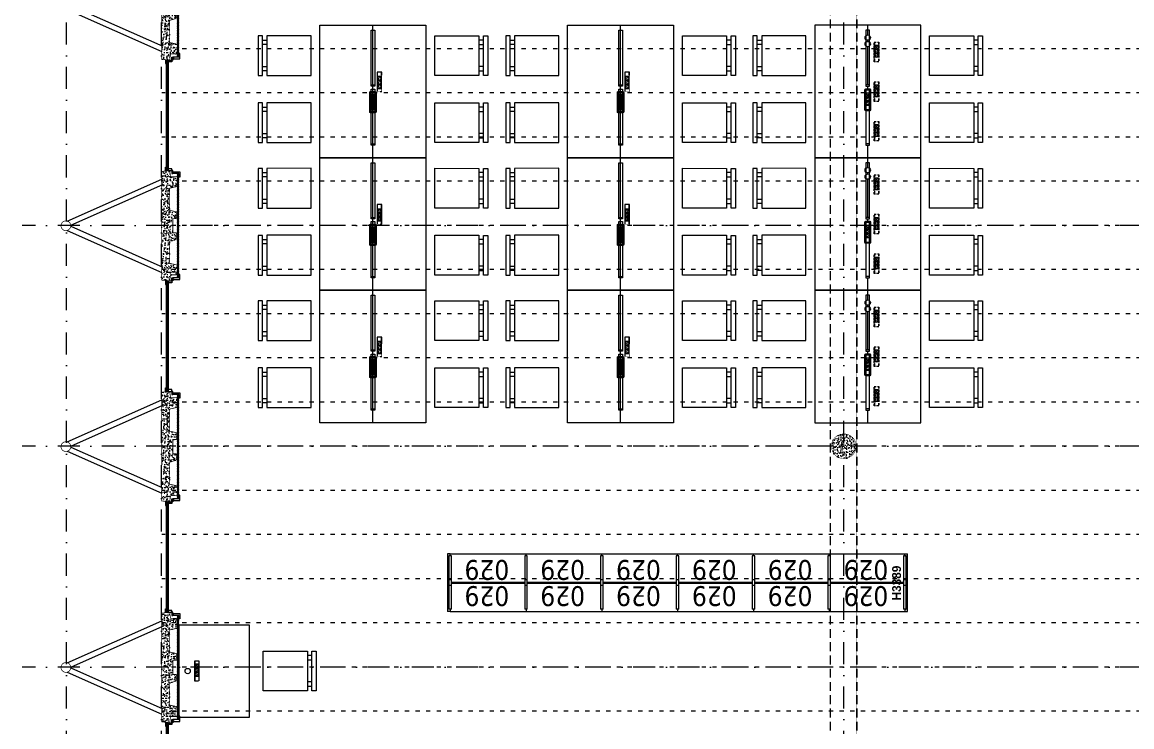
# Model space of a CAD drawing. Header units: millimetres. Extents: x 0 to 111176, y 95213 to 141729.
# Drawn here: x 55818 to 57074, y 112918 to 113716 of the extents above; entities that cross this region are included whole.
import ezdxf

# ---------------------------------------------------------------- set-up
doc = ezdxf.new("R2010")
doc.units = ezdxf.units.MM
for name, pattern in [('ACAD_ISO03W100', [30, 12, -18]), ('DISCONTINU', [0.75, 0.5, -0.25]), ('HIDDEN2', [0.1875, 0.125, -0.0625]), ('TIRETPT2', [0.5, 0.25, -0.125, 0, -0.125])]:
    doc.linetypes.add(name, pattern=pattern)
doc.layers.add('CDP', color=7, linetype='Continuous', lineweight=9, true_color=0x364259)
doc.layers.add('STR_BOLLARD', color=7, linetype='Continuous', lineweight=9, true_color=0x1c1c1c)
for name, color, linetype, lineweight in [('CFO_ECL_Lampe-tables_Silvera', 2, 'Continuous', 9), ('CFO_PC_SILVERA', 232, 'Continuous', 9), ('MEN_Ext', 115, 'Continuous', 9), ('MOB_chaises-tables_Silvera', 27, 'Continuous', 9), ('MOB_etageres_BRM', 37, 'Continuous', 9), ('MOB_texte_BRM', 184, 'Continuous', 9), ('STR_BOLLARD_Axes', 252, 'Continuous', 9), ('STR_BOLLARD_projeté', 251, 'Continuous', 9)]:
    doc.layers.add(name, color=color, linetype=linetype, lineweight=lineweight)
doc.styles.add('BOLD', font='BOLD')
doc.styles.get("Standard").update_dxf_attribs({"font": 'arial.ttf'})

# ---------------------------------------------------------------- blocks, each defined once
blk = doc.blocks.new('panneau+contreventement')
at = {"lineweight": 5}
h = blk.add_hatch(dxfattribs=at)
h.set_pattern_fill('AR-CONC', color=252, scale=0.04, angle=360, style=0)
h.set_pattern_definition([(49.99999999999994, (6.955815479159355e-08, 17.59999999470892), (7.287386759840159, -0.6375634215561317), [0.7619999999999998, -8.381999999999998]), (354.9999999999999, (6.955815479159355e-08, 17.59999999470892), (-1.409736856998765, 7.642273809561408), [0.6096, -6.7056233668]), (100.4514446999998, (0.6072803495580956, 17.54686985470835), (5.877649883614139, 7.004710076487798), [0.6476003520000001, -7.123609784]), (46.18419999999995, (6.955815479159355e-08, 19.63199999470817), (10.8431616356852, -1.681693117309098), [1.143, -12.573]), (96.63555760999995, (0.9035960695582617, 19.49185999470865), (9.49616536206013, 9.89704498390885), [0.9714009256, -10.6854243264]), (351.18415117, (6.955815479159355e-08, 19.63199999470817), (9.496165362599092, 9.897044983421296), [0.9143986827999999, -10.0583892768]), (20.99999999999999, (1.016000069557776, 19.12399999471018), (6.064575650765295, -4.090607927483512), [0.7619999999999999, -8.382]), (326, (1.016000069557776, 19.12399999471018), (2.472081133905891, 7.367518644892768), [0.6096, -6.7056]), (71.45144499999996, (1.521381373558143, 18.78311599870722), (8.53665677114865, 3.2769107554362), [0.647600352, -7.123597503999998]), (37.49999999999993, (6.955815479159355e-08, 17.59999999470892), (0.1235441300236765, 3.382201554926124), [0, -6.624319999999999, 0, -6.8072, 0, -6.731]), (7.499999999999964, (6.955815479159355e-08, 17.59999999470892), (2.672786500412234, 4.007222992724778), [0, -3.88112, 0, -6.47192, 0, -2.5654]), (327.4999999999998, (-2.265679930442275, 17.59999999470892), (5.423623806674856, -0.2291497597069439), [0, -2.54, 0, -7.9248, 0, -10.5156]), (317.4999999999999, (-3.281679930441896, 17.59999999470892), (5.925167255440723, 1.017059641333315), [0, -3.302, 0, -5.26288, 0, -7.4676])])
h.paths.add_polyline_path([(8.000000000007276, 16.62599197128293), (8.000000000007276, 12.62599197128293), (-8, 12.62599197128293), (-8, 16.62599197128293), (-15.27348650529757, 16.62599197128293), (-17.5, 9), (-42.54545454565005, 9), (-44.5, 17.59999999831052), (-55.5, 17.59999999831052), (-55.5, 10), (-62.5, 9), (-61.5, 0), (61.5, 0), (62.5, 9), (55.5, 10), (55.5, 17.59999999831052), (44.5, 17.59999999831052), (42.5, 9), (17.50000000000728, 9), (15.72651349470971, 16.62599197128293)])
at = {"layer": 'CDP'}
h = blk.add_hatch(dxfattribs=at)
h.set_pattern_fill('ANSI31', color=256, scale=5)
h.set_pattern_definition([(45, (0, 0), (-0.4419417382415922, 0.4419417382415922), [])])
h.paths.add_polyline_path([(-59, 17.59999999831052), (-59, 19.3999999983098), (58.99999999767169, 19.3999999983098), (58.99999999767169, 17.59999999831052)])
at = {"linetype": 'Continuous', "lineweight": 5, "const_width": 0.8799999952316284}
blk.add_lwpolyline([(8.000000000007276, 16.62599197128293), (8.000000000007276, 12.62599197128293), (-8, 12.62599197128293), (-8, 16.62599197128293), (-15.27348650529757, 16.62599197128293), (-17.5, 9), (-42.54545454565005, 9), (-44.5, 17.59999999831052), (-55.5, 17.59999999831052), (-55.5, 10), (-62.5, 9), (-61.5, 0), (61.5, 0), (62.5, 9), (55.5, 10), (55.5, 17.59999999831052), (44.5, 17.59999999831052), (42.5, 9), (17.50000000000728, 9), (15.72651349470971, 16.62599197128293)], close=True, dxfattribs=at)
for points in [[(-5.29915068641867, -107.0272467950708), (-52.79727948180198, 0.03446815508141299)], [(-0.5113040249361802, -103.0238181007117), (-46.75775930929467, 1.216600178464432)], [(0.5113040249361802, -103.0238181007117), (46.75775930929467, 1.216600178464432)], [(5.29915068641867, -107.0272467950708), (52.79727948180198, 0.03446815508141299)], [(52.79745963354026, 0), (46.20254036645974, 0)]]:
    blk.add_lwpolyline(points)
at = {"const_width": 0.8}
blk.add_lwpolyline([(4.886542232529791, -105.9757763550551, 128.1178204295244), (4.962955946750299, -106.1295426030811, 0.007805315424875689)], format="xyb", close=True, dxfattribs=at)
at = {"layer": 'CDP', "const_width": 0.2}
blk.add_lwpolyline([(-59, 17.59999999831052), (-59, 19.3999999983098), (58.99999999767169, 19.3999999983098), (58.99999999767169, 17.59999999831052), (-59, 17.59999999831052)], close=True, dxfattribs=at)
blk = doc.blocks.new('Fenetres Ext')
for points in [[(14.09999999846332, 3.400000005214679), (14.09999999846332, 4.400000005214679), (18.09999999846332, 4.400000005214679), (18.09999999846332, 3.400000005214679)], [(14.09999999846332, 1.400000005214679), (139.0999999735504, 1.400000005214679), (139.0999999735504, 3.400000005214679), (14.09999999846332, 3.400000005214679), (14.09999999846332, 1.400000005214679)], [(14.09999999846332, -2.599999994785321), (16.09999999846332, -2.599999994785321), (16.09999999846332, 1.400000005214679), (14.09999999846332, 1.400000005214679)], [(139.0999999735504, 3.400000005214679), (139.0999999735504, 4.400000005214679), (135.0999999735504, 4.400000005214679), (135.0999999735504, 3.400000005214679)], [(139.0999999735504, -2.599999994785321), (137.0999999735504, -2.599999994785321), (137.0999999735504, 1.400000005214679), (139.0999999735504, 1.400000005214679)], [(6.599999998463318, -10.59999999478532), (10.59999999846332, -10.59999999478532), (10.59999999846332, -3.599999994785321), (11.59999999846332, -3.599999994785321), (11.59999999846332, -4.585936534454959), (12.59999999972251, -4.585936534454959), (12.59999999846332, -11.59999999478532), (6.599999998463318, -11.59999999478532)], [(10.59999999846332, -3.599999994785321), (14.09999999846332, -3.599999994785321), (14.09999999846332, -2.599999994785321), (10.59999999846332, -2.599999994785321), (10.59999999846332, -3.599999994785321)], [(142.5999999735504, -3.599999994785321), (139.0999999735504, -3.599999994785321), (139.0999999735504, -2.599999994785321), (142.5999999735504, -2.599999994785321), (142.5999999735504, -3.599999994785321)], [(146.5999999735504, -10.59999999478532), (142.5999999735504, -10.59999999478532), (142.5999999735504, -3.599999994785321), (141.5999999735504, -3.599999994785321), (141.5999999735504, -4.585936534454959), (140.5999999722912, -4.585936534454959), (140.5999999735504, -11.59999999478532), (146.5999999735504, -11.59999999478532)]]:
    blk.add_lwpolyline(points, close=True)
blk.add_lwpolyline([(14.09999999846332, 2.400000005214679), (139.0999999735504, 2.400000005214679)])
blk = doc.blocks.new('poteau')
at = {"layer": 'STR_BOLLARD', "lineweight": 5}
h = blk.add_hatch(dxfattribs=at)
h.set_pattern_fill('AR-CONC', color=252, scale=0.04, angle=359.9999999999999, style=0)
h.set_pattern_definition([(49.99999999999999, (-34103.71972945715, -3518.988229174639), (7.287386759840159, -0.6375634215561317), [0.762, -8.382000000000001]), (355, (-34103.71972945715, -3518.988229174639), (-1.409736856998765, 7.642273809561408), [0.6096, -6.7056233668]), (100.4514446999999, (-34103.11244917716, -3519.04135931464), (5.877649883614139, 7.004710076487798), [0.6476003520000001, -7.123609784]), (46.18419999999993, (-34103.71972945715, -3516.956229174639), (10.8431616356852, -1.681693117309098), [1.143, -12.573]), (96.63555760999996, (-34102.81613345716, -3517.096369174639), (9.49616536206013, 9.89704498390885), [0.9714009256, -10.6854243264]), (351.18415117, (-34103.71972945715, -3516.956229174639), (9.496165362599092, 9.897044983421296), [0.9143986828, -10.0583892768]), (21, (-34102.70372945715, -3517.46422917464), (6.064575650765295, -4.090607927483512), [0.762, -8.382000000000001]), (326, (-34102.70372945715, -3517.46422917464), (2.472081133905891, 7.367518644892768), [0.6096, -6.7056]), (71.45144499999996, (-34102.19834815315, -3517.805113170639), (8.53665677114865, 3.2769107554362), [0.6476003520000001, -7.123597503999999]), (37.49999999999994, (-34103.71972945715, -3518.988229174639), (0.1235441300236765, 3.382201554926124), [0, -6.62432, 0, -6.807200000000001, 0, -6.731000000000001]), (7.499999999999974, (-34103.71972945715, -3518.988229174639), (2.672786500412234, 4.007222992724778), [0, -3.88112, 0, -6.47192, 0, -2.5654]), (327.4999999999999, (-34105.98540945715, -3518.988229174639), (5.423623806674856, -0.2291497597069439), [0, -2.54, 0, -7.9248, 0, -10.5156]), (317.4999999999999, (-34107.00140945715, -3518.988229174639), (5.925167255440723, 1.017059641333315), [0, -3.302, 0, -5.26288, 0, -7.4676])])
edge = h.paths.add_edge_path()
edge.add_arc((2.613544936025392e-10, 6.674660824046441e-11), 13.99999999999927, 284.7547730335563, 644.0803509681097)
edge.add_arc((2.613806948659203e-10, 6.66435795437792e-11), 13.99999999999917, 284.0803509681096, 284.7547730335563)
at = {"layer": 'STR_BOLLARD', "lineweight": 5, "const_width": 0.5}
blk.add_lwpolyline([(3.565555101478822, -13.53834616259883, 339.820519298623), (3.405953449982917, -13.57937705112045, 0.002942729891838111)], format="xyb", close=True, dxfattribs=at)
blk = doc.blocks.new('Chaise')
for points in [[(-55, 45.07200366808684), (-55, 0.07200366808683611), (-60, 0.07200366808683611), (-60, 45.07200366808684)], [(-55, 34.80737518194655), (-50, 34.80737518194655), (-50, 39.80737518194655), (-55, 39.80737518194655)], [(-50, 0.02530024529551156), (-50, 45.02530024529551), (0, 45.02530024529551), (0, 0)], [(-55, 4.807375181946554), (-50, 4.807375181946554), (-50, 9.807375181946554), (-55, 9.807375181946554)]]:
    blk.add_lwpolyline(points, close=True)
blk = doc.blocks.new('ELTI parement DF')
for p, q in [((-0.01500000000000057, 0.3019999999999996), (-0.01500000000000057, 0.3260000000000005)), ((-0.01500000000000057, 0.3260000000000005), (0.01500000000000057, 0.3260000000000005)), ((-0.01500000000000057, 0.3019999999999996), (0, 0.3019999999999996)), ((0, -0.3019999999999996), (0, 0.3019999999999996)), ((0.01500000000000057, -0.3260000000000005), (0.01500000000000057, 0.3260000000000005)), ((-0.01500000000000057, -0.3019999999999996), (-0.01500000000000057, -0.3260000000000005)), ((-0.01500000000000057, -0.3019999999999996), (0, -0.3019999999999996)), ((-0.01500000000000057, -0.3260000000000005), (0.01500000000000057, -0.3260000000000005))]:
    blk.add_line(p, q)
blk = doc.blocks.new('*U76')
for p, q in [((0, 0.6269999999999989), (0, 0.6499999999999986)), ((0.8577000000000012, 0.6499999999999986), (0, 0.6499999999999986)), ((0.8577000000000012, 0.6269999999999989), (0.8577000000000012, 0.6499999999999986)), ((1.715400000000001, 0.6499999999999986), (0.8577, 0.6499999999999986)), ((0.8577, 0.6269999999999989), (0.8577, 0.6499999999999986)), ((1.715400000000001, 0.6269999999999989), (1.715400000000001, 0.6499999999999986)), ((2.573100000000001, 0.6499999999999986), (1.7154, 0.6499999999999986)), ((1.7154, 0.6269999999999989), (1.7154, 0.6499999999999986)), ((2.573100000000001, 0.6269999999999989), (2.573100000000001, 0.6499999999999986)), ((3.430800000000001, 0.6499999999999986), (2.5731, 0.6499999999999986)), ((2.5731, 0.6269999999999989), (2.5731, 0.6499999999999986)), ((3.430800000000001, 0.6269999999999989), (3.430800000000001, 0.6499999999999986)), ((4.288500000000001, 0.6499999999999986), (3.4308, 0.6499999999999986)), ((3.4308, 0.6269999999999989), (3.4308, 0.6499999999999986)), ((4.288500000000001, 0.6269999999999989), (4.288500000000001, 0.6499999999999986)), ((5.146200000000001, 0.6499999999999986), (4.2885, 0.6499999999999986)), ((4.2885, 0.6269999999999989), (4.2885, 0.6499999999999986)), ((5.146200000000001, 0.6269999999999989), (5.146200000000001, 0.6499999999999986)), ((-0.01500000000000057, 0.6269999999999989), (-0.01500000000000057, 0.02299999999999969)), ((-0.01500000000000057, 0.6269999999999989), (0.01500000000000057, 0.6269999999999989)), ((0.01500000000000057, 0.02299999999999969), (0.01500000000000057, 0.6269999999999989)), ((0.8427000000000007, 0.6269999999999989), (0.8427000000000007, 0.02299999999999969)), ((0.8427000000000007, 0.6269999999999989), (0.8727000000000018, 0.6269999999999989)), ((0.8426999999999994, 0.6269999999999989), (0.8727000000000006, 0.6269999999999989)), ((0.8426999999999994, 0.6269999999999989), (0.8426999999999994, 0.02299999999999969)), ((0.8727000000000018, 0.02299999999999969), (0.8727000000000018, 0.6269999999999989)), ((0.8727000000000006, 0.02299999999999969), (0.8727000000000006, 0.6269999999999989)), ((1.700400000000001, 0.6269999999999989), (1.730400000000002, 0.6269999999999989)), ((1.700400000000001, 0.6269999999999989), (1.700400000000001, 0.02299999999999969)), ((1.700399999999999, 0.6269999999999989), (1.730400000000001, 0.6269999999999989)), ((1.700399999999999, 0.6269999999999989), (1.700399999999999, 0.02299999999999969)), ((1.730400000000002, 0.02299999999999969), (1.730400000000002, 0.6269999999999989)), ((1.730400000000001, 0.02299999999999969), (1.730400000000001, 0.6269999999999989)), ((2.5581, 0.6269999999999989), (2.588100000000002, 0.6269999999999989)), ((2.5581, 0.6269999999999989), (2.5581, 0.02299999999999969)), ((2.5581, 0.6269999999999989), (2.588100000000001, 0.6269999999999989)), ((2.5581, 0.6269999999999989), (2.5581, 0.02299999999999969)), ((2.588100000000002, 0.02299999999999969), (2.588100000000002, 0.6269999999999989)), ((2.588100000000001, 0.02299999999999969), (2.588100000000001, 0.6269999999999989)), ((3.415800000000001, 0.6269999999999989), (3.445800000000002, 0.6269999999999989)), ((3.415800000000001, 0.6269999999999989), (3.415800000000001, 0.02299999999999969)), ((3.4158, 0.6269999999999989), (3.445800000000001, 0.6269999999999989)), ((3.4158, 0.6269999999999989), (3.4158, 0.02299999999999969)), ((3.445800000000002, 0.02299999999999969), (3.445800000000002, 0.6269999999999989)), ((3.445800000000001, 0.02299999999999969), (3.445800000000001, 0.6269999999999989)), ((4.2735, 0.6269999999999989), (4.303500000000001, 0.6269999999999989)), ((4.2735, 0.6269999999999989), (4.2735, 0.02299999999999969)), ((4.273499999999999, 0.6269999999999989), (4.303500000000001, 0.6269999999999989)), ((4.273499999999999, 0.6269999999999989), (4.273499999999999, 0.02299999999999969)), ((4.303500000000001, 0.02299999999999969), (4.303500000000001, 0.6269999999999989)), ((4.303500000000001, 0.02299999999999969), (4.303500000000001, 0.6269999999999989)), ((5.131200000000001, 0.6269999999999989), (5.161200000000002, 0.6269999999999989)), ((5.131200000000001, 0.6269999999999989), (5.131200000000001, 0.02299999999999969)), ((5.161200000000002, 0.02299999999999969), (5.161200000000002, 0.6269999999999989)), ((0.01500000000000057, 0.3550000000000004), (-0.01500000000000057, 0.3550000000000004)), ((-0.01500000000000057, 0.2950000000000017), (0.01500000000000057, 0.2950000000000017)), ((0.8427000000000007, 0.3299999999999983), (0.01500000000000412, 0.3300000000000018)), ((0.8427000000000007, 0.3200000000000003), (0.01500000000000412, 0.3200000000000038)), ((0.8727000000000018, 0.3550000000000004), (0.8427000000000007, 0.3550000000000004)), ((0.8727000000000006, 0.3550000000000004), (0.8426999999999994, 0.3550000000000004)), ((0.8427000000000007, 0.2950000000000017), (0.8727000000000018, 0.2950000000000017)), ((0.8426999999999994, 0.2950000000000017), (0.8727000000000006, 0.2950000000000017)), ((1.700400000000001, 0.3299999999999983), (0.8727000000000041, 0.3300000000000018)), ((1.700400000000001, 0.3200000000000003), (0.8727000000000041, 0.3200000000000038)), ((1.730400000000002, 0.3550000000000004), (1.700400000000001, 0.3550000000000004)), ((1.730400000000001, 0.3550000000000004), (1.700399999999999, 0.3550000000000004)), ((1.700400000000001, 0.2950000000000017), (1.730400000000002, 0.2950000000000017)), ((1.700399999999999, 0.2950000000000017), (1.730400000000001, 0.2950000000000017)), ((2.5581, 0.3299999999999983), (1.730400000000004, 0.3300000000000018)), ((2.5581, 0.3200000000000003), (1.730400000000004, 0.3200000000000038)), ((2.588100000000002, 0.3550000000000004), (2.5581, 0.3550000000000004)), ((2.588100000000001, 0.3550000000000004), (2.5581, 0.3550000000000004)), ((2.5581, 0.2950000000000017), (2.588100000000002, 0.2950000000000017)), ((2.5581, 0.2950000000000017), (2.588100000000001, 0.2950000000000017)), ((3.415800000000001, 0.3299999999999983), (2.588100000000004, 0.3300000000000018)), ((3.415800000000001, 0.3200000000000003), (2.588100000000004, 0.3200000000000038)), ((3.445800000000002, 0.3550000000000004), (3.415800000000001, 0.3550000000000004)), ((3.445800000000001, 0.3550000000000004), (3.4158, 0.3550000000000004)), ((3.415800000000001, 0.2950000000000017), (3.445800000000002, 0.2950000000000017)), ((3.4158, 0.2950000000000017), (3.445800000000001, 0.2950000000000017)), ((4.2735, 0.3299999999999983), (3.445800000000004, 0.3300000000000018)), ((4.2735, 0.3200000000000003), (3.445800000000004, 0.3200000000000038)), ((4.303500000000001, 0.3550000000000004), (4.2735, 0.3550000000000004)), ((4.303500000000001, 0.3550000000000004), (4.273499999999999, 0.3550000000000004)), ((4.2735, 0.2950000000000017), (4.303500000000001, 0.2950000000000017)), ((4.273499999999999, 0.2950000000000017), (4.303500000000001, 0.2950000000000017)), ((5.131200000000001, 0.3299999999999983), (4.303500000000004, 0.3300000000000018)), ((5.131200000000001, 0.3200000000000003), (4.303500000000004, 0.3200000000000038)), ((5.161200000000002, 0.3550000000000004), (5.131200000000001, 0.3550000000000004)), ((5.131200000000001, 0.2950000000000017), (5.161200000000002, 0.2950000000000017)), ((-0.01500000000000057, 0.02299999999999969), (0.01500000000000057, 0.02299999999999969)), ((0, 0.02299999999999969), (0, 0)), ((0.8577000000000012, 0), (0, 0)), ((0.8427000000000007, 0.02299999999999969), (0.8727000000000018, 0.02299999999999969)), ((0.8426999999999994, 0.02299999999999969), (0.8727000000000006, 0.02299999999999969)), ((0.8577000000000012, 0.02299999999999969), (0.8577000000000012, 0)), ((0.8577, 0.02299999999999969), (0.8577, 0)), ((1.715400000000001, 0), (0.8577, 0)), ((1.700400000000001, 0.02299999999999969), (1.730400000000002, 0.02299999999999969)), ((1.700399999999999, 0.02299999999999969), (1.730400000000001, 0.02299999999999969)), ((1.715400000000001, 0.02299999999999969), (1.715400000000001, 0)), ((1.7154, 0.02299999999999969), (1.7154, 0)), ((2.573100000000001, 0), (1.7154, 0)), ((2.5581, 0.02299999999999969), (2.588100000000002, 0.02299999999999969)), ((2.5581, 0.02299999999999969), (2.588100000000001, 0.02299999999999969)), ((2.573100000000001, 0.02299999999999969), (2.573100000000001, 0)), ((2.5731, 0.02299999999999969), (2.5731, 0)), ((3.430800000000001, 0), (2.5731, 0)), ((3.415800000000001, 0.02299999999999969), (3.445800000000002, 0.02299999999999969)), ((3.4158, 0.02299999999999969), (3.445800000000001, 0.02299999999999969)), ((3.430800000000001, 0.02299999999999969), (3.430800000000001, 0)), ((3.4308, 0.02299999999999969), (3.4308, 0)), ((4.288500000000001, 0), (3.4308, 0)), ((4.2735, 0.02299999999999969), (4.303500000000001, 0.02299999999999969)), ((4.273499999999999, 0.02299999999999969), (4.303500000000001, 0.02299999999999969)), ((4.288500000000001, 0.02299999999999969), (4.288500000000001, 0)), ((4.2885, 0.02299999999999969), (4.2885, 0)), ((5.146200000000001, 0), (4.2885, 0)), ((5.131200000000001, 0.02299999999999969), (5.161200000000002, 0.02299999999999969)), ((5.146200000000001, 0.02299999999999969), (5.146200000000001, 0))]:
    blk.add_line(p, q)
at = {"color": 255, "lineweight": 5}
for p, q in [((0.4708500000000005, 0.4729999999999972), (0.3868500000000009, 0.4730000000000008)), ((1.328550000000001, 0.4729999999999972), (1.244550000000001, 0.4730000000000008)), ((2.186250000000001, 0.4729999999999972), (2.102250000000001, 0.4730000000000008)), ((3.043950000000001, 0.4729999999999972), (2.959950000000001, 0.4730000000000008)), ((3.901650000000001, 0.4729999999999972), (3.817650000000001, 0.4730000000000008)), ((4.75935, 0.4729999999999972), (4.675350000000001, 0.4730000000000008)), ((0.4708500000000005, 0.1770000000000014), (0.3868500000000009, 0.1769999999999978)), ((1.328550000000001, 0.1770000000000014), (1.244550000000001, 0.1769999999999978)), ((2.186250000000001, 0.1770000000000014), (2.102250000000001, 0.1769999999999978)), ((3.043950000000001, 0.1770000000000014), (2.959950000000001, 0.1769999999999978)), ((3.901650000000001, 0.1770000000000014), (3.817650000000001, 0.1769999999999978)), ((4.75935, 0.1770000000000014), (4.675350000000001, 0.1769999999999978))]:
    blk.add_line(p, q, dxfattribs=at)
at = {"rotation": 180}
blk.add_blockref('ELTI parement DF', (-0.01500000000000057, 0.3249999999999993), dxfattribs=at)
blk.add_blockref('ELTI parement DF', (5.161200000000002, 0.3249999999999993))
blk = doc.blocks.new('*U163')
at = {"color": 252, "linetype": 'ByBlock', "lineweight": -2}
note = blk.add_mtext_dynamic_manual_height_columns('{\\fTahoma|b0|i0|c0|p34;029\\P}', width=0.484500145644688, gutter_width=12.5, heights=[0.2886241178930504, 0], dxfattribs=dict(at, insert=(-0.2405922367439448, 0.1171246317955816), char_height=0.225, attachment_point=1))
for column, words in zip(note.columns.linked_columns, ['{\\fTahoma|b0|i0|c0|p34;\\P}']):
    column.text = words
blk = doc.blocks.new('BRM_6-etageres+')
at = {"xscale": 100, "yscale": 100, "zscale": 100, "rotation": 90}
blk.add_blockref('*U76', (34134.25356608925, 3947.799242173197), dxfattribs=at)
at = {"color": 252, "xscale": 100, "yscale": 100, "zscale": 100, "rotation": 90.00000000000233}
for p in [(34086.9535660885, 4419.684242173206), (34116.55356608859, 4419.684242173206), (34086.9535660885, 4333.88424217316), (34116.55356608859, 4333.88424217316), (34086.9535660885, 4248.084242173113), (34116.55356608859, 4248.084242173113), (34086.9535660885, 4162.284242173183), (34116.55356608859, 4162.284242173183), (34086.9535660885, 4076.484242173136), (34116.55356608859, 4076.484242173136), (34086.9535660885, 3990.684242173206), (34116.55356608859, 3990.684242173206)]:
    blk.add_blockref('*U163', p, dxfattribs=at)
blk = doc.blocks.new('bachmann 3 pc_bis')
at = {"linetype": 'DISCONTINU', "ltscale": 5}
blk.add_line((5.820766091346741e-11, 22.50000000000728), (-220.9999999999418, 22.50000000000728), dxfattribs=at)
at = {"linetype": 'Continuous', "ltscale": 5}
blk.add_line((5.820766091346741e-11, -22.49999999999272), (-220.9999999999418, -22.49999999999272), dxfattribs=at)
at = {"linetype": 'DISCONTINU', "ltscale": 5}
blk.add_lwpolyline([(-220.9999999999418, -26.49999999999272), (5.820766091346741e-11, -26.49999999999272), (5.820766091346741e-11, 26.5), (-220.9999999999418, 26.5)], close=True, dxfattribs=at)
at = {"linetype": 'Continuous', "ltscale": 5}
for points in [[(-170.0056103672832, -22.49999999999272), (-125.0056103672832, -22.49999999999272), (-125.0056103672832, 22.50000000000728), (-170.0056103672832, 22.50000000000728)], [(-125.0056103672832, -22.49999999999272), (-80.00561036728323, -22.49999999999272), (-80.00561036728323, 22.50000000000728), (-125.0056103672832, 22.50000000000728)], [(-80.00561036728323, -22.49999999999272), (-35.00561036728323, -22.49999999999272), (-35.00561036728323, 22.50000000000728), (-80.00561036728323, 22.50000000000728)]]:
    blk.add_lwpolyline(points, close=True, dxfattribs=at)
for centre, radius in [((-147.5056103672832, 7.275957614183426e-12), 20.67260671219405), ((-156.5752843512455, 8.781105417539948), 1.957086742030252), ((-138.4359363834374, 8.781105417539948), 1.957086742030252), ((-102.5056103672832, 7.275957614183426e-12), 20.67260671219405), ((-111.5752843512455, 8.781105417539948), 1.957086742030252), ((-93.43593638343737, 8.781105417539948), 1.957086742030252), ((-57.50561036728323, 7.275957614183426e-12), 20.67260671219405), ((-66.5752843512455, 8.781105417539948), 1.957086742030252), ((-48.43593638343737, 8.781105417539948), 1.957086742030252), ((-147.5056103672832, -8.887954373072716), 1.957086742030252), ((-102.5056103672832, -8.887954373072716), 1.957086742030252), ((-57.50561036728323, -8.887954373072716), 1.957086742030252)]:
    blk.add_circle(centre, radius, dxfattribs=at)
blk = doc.blocks.new('Table_80x104_1')
at = {"layer": 'MOB_chaises-tables_Silvera'}
blk.add_lwpolyline([(-52, -80), (52, -80), (52, 0), (-52, 0)], close=True, dxfattribs=at)
blk.add_circle((0, -10), 3, dxfattribs=at)
at = {"layer": 'CFO_PC_SILVERA', "xscale": 0.1, "yscale": 0.1, "zscale": 0.1}
blk.add_blockref('bachmann 3 pc_bis', (11.1579167721502, -20.33629619352814), dxfattribs=at)
blk = doc.blocks.new('Bachmann_4pc')
for p, q in [((-5457.863534077445, -12904.34051834786), (-5678.863534077445, -12904.34051834786)), ((-5457.863534077445, -12949.34051834786), (-5678.863534077445, -12949.34051834786))]:
    blk.add_line(p, q)
blk.add_lwpolyline([(-5678.863534077445, -12963.34051834786), (-5457.863534077445, -12963.34051834786, 0.414213562373095), (-5447.863534077445, -12953.34051834786), (-5447.863534077445, -12900.34051834786, 0.414213562373095), (-5457.863534077445, -12890.34051834786), (-5678.863534077445, -12890.34051834786, 0.414213562373095), (-5688.863534077445, -12900.34051834786), (-5688.863534077445, -12953.34051834786, 0.414213562373095)], format="xyb", close=True)
for points in [[(-5678.863534077445, -12953.34051834786), (-5457.863534077445, -12953.34051834786), (-5457.863534077445, -12900.34051834786), (-5678.863534077445, -12900.34051834786)], [(-5658.363534077445, -12949.34051834786), (-5613.363534077445, -12949.34051834786), (-5613.363534077445, -12904.34051834786), (-5658.363534077445, -12904.34051834786)], [(-5613.363534077445, -12949.34051834786), (-5568.363534077445, -12949.34051834786), (-5568.363534077445, -12904.34051834786), (-5613.363534077445, -12904.34051834786)], [(-5568.363534077445, -12949.34051834786), (-5523.363534077445, -12949.34051834786), (-5523.363534077445, -12904.34051834786), (-5568.363534077445, -12904.34051834786)], [(-5523.363534077445, -12949.34051834786), (-5478.363534077445, -12949.34051834786), (-5478.363534077445, -12904.34051834786), (-5523.363534077445, -12904.34051834786)]]:
    blk.add_lwpolyline(points, close=True)
for centre, radius in [((-5635.863534077445, -12926.84051834786), 20.67260671219405), ((-5644.933208061349, -12918.05941293032), 1.957086742030251), ((-5635.863534077445, -12935.72847272094), 1.957086742030251), ((-5626.793860093541, -12918.05941293032), 1.957086742030251), ((-5590.863534077445, -12926.84051834786), 20.67260671219405), ((-5599.933208061349, -12918.05941293032), 1.957086742030251), ((-5590.863534077445, -12935.72847272094), 1.957086742030251), ((-5581.793860093541, -12918.05941293032), 1.957086742030251), ((-5545.863534077445, -12926.84051834786), 20.67260671219405), ((-5554.933208061349, -12918.05941293032), 1.957086742030251), ((-5545.863534077445, -12935.72847272094), 1.957086742030251), ((-5536.793860093541, -12918.05941293032), 1.957086742030251), ((-5500.863534077445, -12926.84051834786), 20.67260671219405), ((-5509.933208061349, -12918.05941293032), 1.957086742030251), ((-5500.863534077445, -12935.72847272094), 1.957086742030251), ((-5491.793860093541, -12918.05941293032), 1.957086742030251)]:
    blk.add_circle(centre, radius)
blk = doc.blocks.new('table_120x150_1')
at = {"layer": 'CFO_ECL_Lampe-tables_Silvera'}
for points in [[(14.2599989724622, 2.100000000000364), (14.2599989724622, -2.100000000000364), (15.7599989724622, -2.100000000000364), (15.7599989724622, 2.100000000000364)], [(14.2599989724622, -2), (77.7599989724622, -2), (77.7599989724622, 2), (14.2599989724622, 2)], [(80.95999897245929, 2.100000000000364), (80.95999897245929, -2.100000000000364), (82.45999897245929, -2.100000000000364), (82.45999897245929, 2.100000000000364)], [(80.95999897245929, -2), (144.4599989724593, -2), (144.4599989724593, 2), (80.95999897245929, 2)]]:
    blk.add_lwpolyline(points, close=True, dxfattribs=at)
at = {"layer": 'MOB_chaises-tables_Silvera'}
blk.add_line((0, 0), (150, 0), dxfattribs=at)
blk.add_lwpolyline([(0, -60), (150, -60), (150, 60), (0, 60)], close=True, dxfattribs=at)
at = {"layer": 'CFO_PC_SILVERA', "yscale": 0.1, "zscale": 0.1}
for name, p, xscale in [('Bachmann_4pc', (619.7863534077405, 1292.684051834786), 0.1), ('bachmann 3 pc_bis', (75.00000000000364, 7.264599134810851), -0.1)]:
    blk.add_blockref(name, p, dxfattribs=dict(at, xscale=xscale))
blk = doc.blocks.new('bachmann 2pc')
for p, q in [((0, 26.5), (0, -26.5)), ((231, 36.5), (10, 36.5)), ((231, 26.5), (10, 26.5)), ((10, 26.5), (10, -26.5)), ((231, 22.5), (10, 22.5)), ((150.9943896326022, 22.5), (105.9943896326022, 22.5)), ((105.9943896326022, 22.5), (105.9943896326022, -22.5)), ((150.9943896326022, -22.5), (150.9943896326022, 22.5)), ((195.9943896326022, 22.5), (150.9943896326022, 22.5)), ((150.9943896326022, 22.5), (150.9943896326022, -22.5)), ((150.9943896326022, 22.5), (195.9943896326022, -22.5)), ((195.9943896326022, 22.5), (150.9943896326022, -22.5)), ((195.9943896326022, -22.5), (195.9943896326022, 22.5)), ((231, -26.5), (231, 26.5)), ((241, -26.5), (241, 26.5)), ((231, -22.5), (10, -22.5)), ((10, -26.5), (231, -26.5)), ((10, -36.5), (231, -36.5)), ((105.9943896326022, -22.5), (150.9943896326022, -22.5)), ((150.9943896326022, -22.5), (195.9943896326022, -22.5))]:
    blk.add_line(p, q)
blk.add_lwpolyline([(60.99438963260218, -22.5), (105.9943896326022, -22.5), (105.9943896326022, 22.5), (60.99438963260218, 22.5)], close=True)
for centre, radius in [((83.49438963260218, 0), 20.67260671219405), ((74.42471564869811, 8.781105417539948), 1.957086742030251), ((92.56406361650625, 8.781105417539948), 1.957086742030251), ((128.4943896326022, 0), 20.67260671219405), ((119.4247156486981, 8.781105417539948), 1.957086742030251), ((137.5640636165062, 8.781105417539948), 1.957086742030251), ((83.49438963260218, -8.887954373072716), 1.957086742030251), ((128.4943896326022, -8.887954373072716), 1.957086742030251)]:
    blk.add_circle(centre, radius)
for centre, start, end in [((10, 26.5), 90, 180), ((231, 26.5), 0, 90), ((10, -26.5), 180, 270), ((231, -26.5), 270, 0)]:
    blk.add_arc(centre, 10, start, end)
blk = doc.blocks.new('Bachmann 2pc_goulotte')
at = {"linetype": 'DISCONTINU', "ltscale": 5}
for p, q in [((22.09999999999854, 5.299999999999272), (0, 5.299999999999272)), ((0, 5.299999999999272), (0, 0)), ((22.09999999999854, 4.899999999999636), (0, 4.899999999999636)), ((22.09999999999854, 0.3999999999996362), (0, 0.3999999999996362)), ((0, 0), (22.09999999999854, 0)), ((22.09999999999854, 0), (22.09999999999854, 5.299999999999272))]:
    blk.add_line(p, q, dxfattribs=at)
for p, q in [((14.09943896326149, 4.899999999999636), (9.599438963261491, 4.899999999999636)), ((9.599438963261491, 4.899999999999636), (9.599438963261491, 0.3999999999996362)), ((9.599438963261491, 0.3999999999996362), (14.09943896326149, 0.3999999999996362)), ((14.09943896326149, 0.3999999999996362), (14.09943896326149, 4.899999999999636)), ((18.59943896326149, 4.899999999999636), (14.09943896326149, 4.899999999999636)), ((14.09943896326149, 4.899999999999636), (14.09943896326149, 0.3999999999996362)), ((14.09943896326149, 4.899999999999636), (18.59943896326149, 0.3999999999996362)), ((18.59943896326149, 4.899999999999636), (14.09943896326149, 0.3999999999996362)), ((14.09943896326149, 0.3999999999996362), (18.59943896326149, 0.3999999999996362)), ((18.59943896326149, 0.3999999999996362), (18.59943896326149, 4.899999999999636))]:
    blk.add_line(p, q)
blk.add_lwpolyline([(5.099438963261491, 0.3999999999996362), (9.599438963261491, 0.3999999999996362), (9.599438963261491, 4.899999999999636), (5.099438963261491, 4.899999999999636)], close=True)
for centre, radius in [((7.349438963261491, 2.649999999999636), 2.067260671219405), ((6.442471564871084, 3.528110541753449), 0.1957086742030252), ((7.349438963261491, 1.761204562692001), 0.1957086742030252), ((8.256406361651898, 3.528110541753449), 0.1957086742030252), ((11.84943896326149, 2.649999999999636), 2.067260671219405), ((10.94247156487108, 3.528110541753449), 0.1957086742030252), ((11.84943896326149, 1.761204562692001), 0.1957086742030252), ((12.7564063616519, 3.528110541753449), 0.1957086742030252)]:
    blk.add_circle(centre, radius)
blk = doc.blocks.new('table_120x150_2')
blk.add_line((37071.47786474264, 5913.324437482308), (37072.77786474264, 5913.324437482308))
at = {"layer": 'CFO_ECL_Lampe-tables_Silvera'}
for points in [[(36953.97786474264, 5915.424437482308), (36953.97786474264, 5911.224437482309), (36955.47786474264, 5911.224437482309), (36955.47786474264, 5915.424437482308)], [(36953.97786474264, 5911.324437482308), (37017.47786474264, 5911.324437482308), (37017.47786474264, 5915.324437482308), (36953.97786474264, 5915.324437482308)], [(37020.67786474264, 5915.424437482308), (37020.67786474264, 5911.224437482309), (37022.17786474264, 5911.224437482309), (37022.17786474264, 5915.424437482308)], [(37020.67786474264, 5911.324437482308), (37084.17786474264, 5911.324437482308), (37084.17786474264, 5915.324437482308), (37020.67786474264, 5915.324437482308)]]:
    blk.add_lwpolyline(points, close=True, dxfattribs=at)
at = {"layer": 'MOB_chaises-tables_Silvera'}
for p, q in [((36939.71786577017, 5913.324437482308), (36953.97786474264, 5913.324437482308)), ((37017.47786474264, 5913.324437482308), (37020.67786474264, 5913.324437482308)), ((37022.17786474264, 5913.324437482308), (37065.47786474264, 5913.324437482308)), ((37078.77786474264, 5913.324437482308), (37089.71786577017, 5913.324437482308))]:
    blk.add_line(p, q, dxfattribs=at)
blk.add_lwpolyline([(36939.71786577017, 5853.324437482308), (37089.71786577017, 5853.324437482308), (37089.71786577017, 5973.324437482308), (36939.71786577017, 5973.324437482308)], close=True, dxfattribs=at)
for centre in [(37068.47786474264, 5913.324437482308), (37075.77786474264, 5913.324437482308)]:
    blk.add_circle(centre, 3, dxfattribs=at)
at = {"layer": 'CFO_PC_SILVERA', "xscale": 0.1, "yscale": 0.1, "zscale": 0.1}
blk.add_blockref('bachmann 2pc', (36993.37786474264, 5913.324437482308), dxfattribs=at)
at = {"layer": 'CFO_PC_SILVERA', "ltscale": 5, "xscale": -1, "rotation": 180}
for p in [(36958.80886113213, 5906.202958431574), (37003.65685285407, 5906.202958431574), (37048.504844576, 5906.202958431574)]:
    blk.add_blockref('Bachmann 2pc_goulotte', p, dxfattribs=at)

msp = doc.modelspace()

# ---------------------------------------------------------------- linework, layer by layer
at = {"layer": 'STR_BOLLARD', "linetype": 'HIDDEN2', "ltscale": 80}
for points in [[(56732.54203476239, 109988.8081859174), (56732.81097498891, 117206.8892589521)], [(56762.54203478469, 109988.8081859174), (56762.78158661829, 117206.8761398721)]]:
    msp.add_lwpolyline(points, dxfattribs=at)
at = {"layer": 'STR_BOLLARD_Axes', "linetype": 'TIRETPT2', "ltscale": 100}
for points in [[(55867.70692395439, 109131.2604451713), (55867.86275990634, 117376.152628442)], [(55975.70692395438, 109131.2603980209), (55975.3294072819, 117376.150967291)], [(56747.70692395439, 109131.2603950503), (56747.70692395438, 117376.150967291)], [(58237.65771538685, 113485.7000216457), (55817.78584297444, 113485.7498069113)], [(58237.65257200858, 113235.7000217515), (55817.78069959617, 113235.7498070171)], [(58237.64742863032, 112985.7000218573), (55817.77555621791, 112985.7498071229)]]:
    msp.add_lwpolyline(points, dxfattribs=at)
at = {"layer": 'STR_BOLLARD_projeté', "linetype": 'ACAD_ISO03W100', "ltscale": 3, "const_width": 0.1}
for points in [[(56731.66874706872, 117196.0566702567), (56731.66874706872, 111984.8081893104)], [(56761.66874706872, 117196.3081890345), (56761.66874706872, 111984.8081893067)]]:
    msp.add_lwpolyline(points, dxfattribs=at)
at = {"layer": 'STR_BOLLARD_projeté', "color": 252, "linetype": 'ACAD_ISO03W100', "lineweight": 5, "ltscale": 0.4}
for points in [[(58019.71048260501, 113685.7081886865), (55993.81409534726, 113685.7081886865)], [(58019.71048260501, 113635.7081886127), (55975.70886866737, 113635.7081965908)], [(58019.71048260501, 113585.7081886127), (55975.70886866737, 113585.7081965908)], [(58019.71048260501, 113535.7081886865), (55993.81409534726, 113535.7081886865)], [(58019.71048260501, 113485.7081886865), (55975.70882500958, 113485.7081886865)], [(58019.71048260501, 113435.7081886865), (55975.7088031807, 113435.7081886865)], [(58019.71048260501, 113385.7081886865), (55975.70878135181, 113385.7081886865)], [(58019.71048260501, 113335.7081886865), (55975.70875952292, 113335.7081886865)], [(58019.71048260501, 113285.7081886865), (55975.70873769403, 113285.7081886865)], [(58019.71048260501, 113235.7081886865), (55975.70871586514, 113235.7081886865)], [(58019.71048260501, 113185.7081886865), (55975.70869403625, 113185.7081886865)], [(58019.71048260501, 113135.7081886865), (55975.70867220736, 113135.7081886865)], [(58019.71048260501, 113085.7081886865), (55975.70865037847, 113085.7081886865)], [(58019.71048260501, 113035.7081886865), (55975.70862854958, 113035.7081886865)], [(58019.71048260501, 112985.7081886865), (55975.70860672069, 112985.7081886865)], [(58019.71048260501, 112935.7081886865), (55975.7085848918, 112935.7081886865)]]:
    msp.add_lwpolyline(points, dxfattribs=at)

# ---------------------------------------------------------------- block references
at = {"layer": 'CDP', "ltscale": 5, "xscale": -1, "rotation": 270}
for p in [(56214.76091408863, 113562.2171939441), (56495.08496989619, 113562.2171939441), (56214.76091408863, 113412.2171939441), (56495.08496989619, 113412.2171939441), (56214.76091408863, 113262.2171939441), (56495.08496989619, 113262.2171939441)]:
    msp.add_blockref('table_120x150_1', p, dxfattribs=at)
at = {"layer": 'CDP', "ltscale": 5, "rotation": 90}
for name, p in [('table_120x150_2', (62688.12776763368, 76622.49932817396)), ('table_120x150_2', (62688.12776763368, 76472.49932817396)), ('table_120x150_2', (62688.12776763368, 76322.49932817396)), ('Table_80x104_1', (55995.07530757685, 112981.2002725339))]:
    msp.add_blockref(name, p, dxfattribs=at)
at = {"layer": 'MEN_Ext', "xscale": -1, "rotation": 90}
for p in [(55984.51016143012, 113686.9081888761), (55984.51016143152, 113436.908188901), (55984.51016143059, 113186.9081889282), (55984.51016142267, 112936.9081889456)]:
    msp.add_blockref('Fenetres Ext', p, dxfattribs=at)
at = {"layer": 'MOB_chaises-tables_Silvera', "lineweight": 5, "xscale": -1, "rotation": 180}
for p in [(56144.76091408863, 113700.3242957543), (56425.08496989619, 113700.3242957543), (56704.80333015137, 113700.3242957543), (56144.76091408863, 113624.5424941894), (56425.08496989619, 113624.5424941894), (56704.80333015137, 113624.5424941894), (56144.76091408863, 113550.3242957543), (56425.08496989619, 113550.3242957543), (56704.80333015137, 113550.3242957543), (56144.76091408863, 113474.5424941894), (56425.08496989619, 113474.5424941894), (56704.80333015137, 113474.5424941894), (56144.76091408863, 113400.3242957543), (56425.08496989619, 113400.3242957543), (56704.80333015137, 113400.3242957543), (56144.76091408863, 113324.5424941894), (56425.08496989619, 113324.5424941894), (56704.80333015137, 113324.5424941894)]:
    msp.add_blockref('Chaise', p, dxfattribs=at)
at = {"layer": 'MOB_chaises-tables_Silvera', "lineweight": 5, "rotation": 180}
for p in [(56284.76091408863, 113700.3242957543), (56565.08496989619, 113700.3242957543), (56844.80333015137, 113700.3242957543), (56284.76091408863, 113624.5424941894), (56565.08496989619, 113624.5424941894), (56844.80333015137, 113624.5424941894), (56284.76091408863, 113550.3242957543), (56565.08496989619, 113550.3242957543), (56844.80333015137, 113550.3242957543), (56284.76091408863, 113474.5424941894), (56565.08496989619, 113474.5424941894), (56844.80333015137, 113474.5424941894), (56284.76091408863, 113400.3242957543), (56565.08496989619, 113400.3242957543), (56844.80333015137, 113400.3242957543), (56284.76091408863, 113324.5424941894), (56565.08496989619, 113324.5424941894), (56844.80333015137, 113324.5424941894), (56090.6146643283, 113003.7948381402)]:
    msp.add_blockref('Chaise', p, dxfattribs=at)
at = {"layer": 'MOB_etageres_BRM', "rotation": 90}
msp.add_blockref('BRM_6-etageres+', (60764.64633341976, 78979.58845980477), dxfattribs=at)
at = {"layer": 'STR_BOLLARD', "xscale": -1, "rotation": 270}
for p in [(55975.71016141624, 113735.3081888626), (55975.71016141507, 113485.3081888875), (55975.71016141577, 113235.3081889147), (55975.71016142369, 112985.3081889321)]:
    msp.add_blockref('panneau+contreventement', p, dxfattribs=at)
at = {"layer": 'STR_BOLLARD'}
msp.add_blockref('poteau', (56747.70692395438, 113235.7081884149), dxfattribs=at)

# ---------------------------------------------------------------- texts
at = {"layer": 'MOB_texte_BRM', "ltscale": 0.1, "insert": (56807.47758113196, 113080.842025894), "char_height": 10, "attachment_point": 5, "rotation": 90, "style": 'BOLD'}
msp.add_mtext_dynamic_manual_height_columns('H3389', width=245.8954391735606, gutter_width=12.5, heights=[0], dxfattribs=at)

doc.saveas('drawing.dxf')
